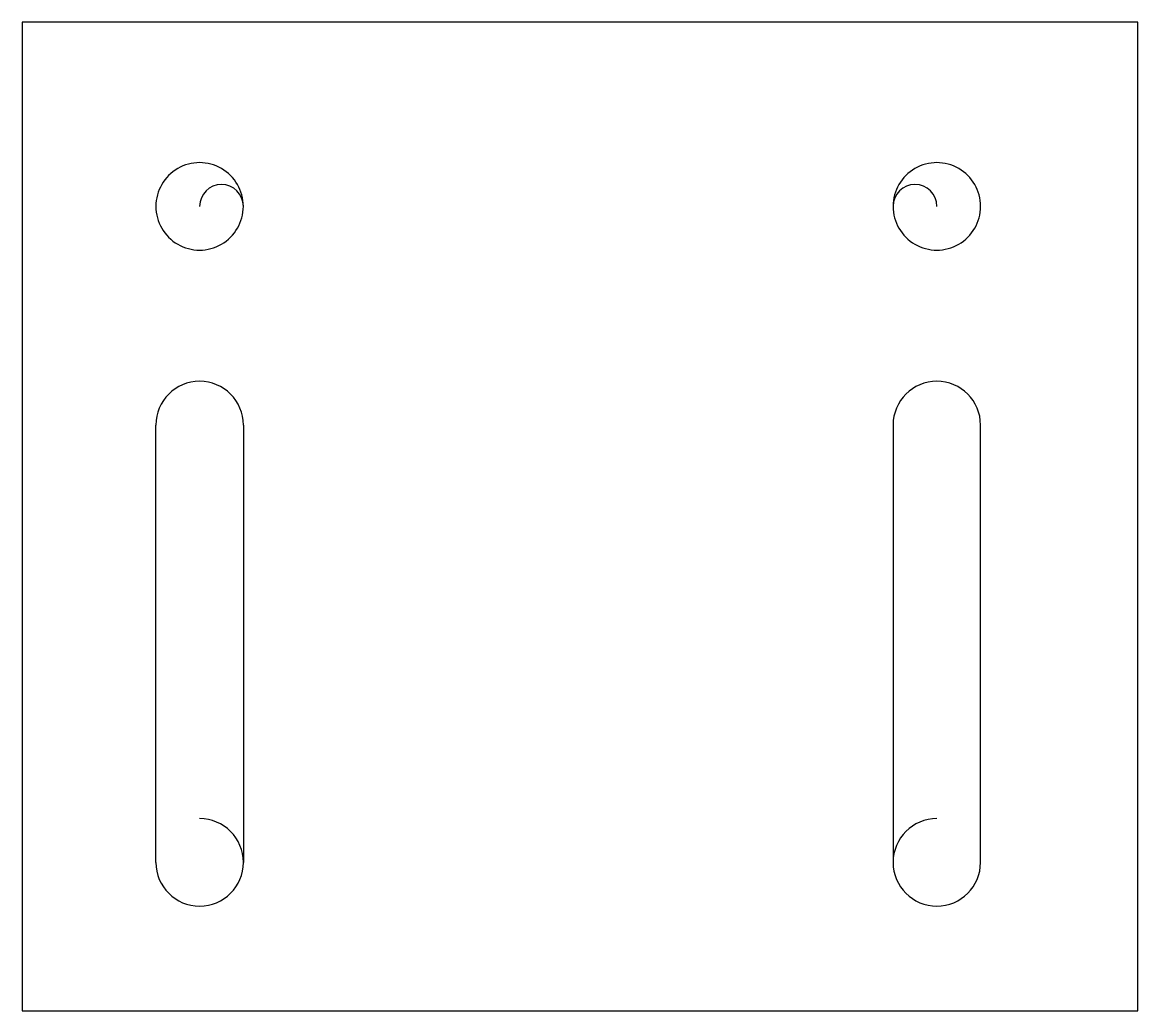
# Model space of a CAD drawing. Header units: millimetres. Extents: x 20 to 530, y 20 to 472.
import ezdxf

# ---------------------------------------------------------------- set-up
doc = ezdxf.new("R2010")
doc.units = ezdxf.units.MM
for name, color, linetype in [('AUSSEN', 2, 'Continuous'), ('INNEN', 1, 'Continuous'), ('INNEN-EIN', 4, 'Continuous')]:
    doc.layers.add(name, color=color, linetype=linetype)

msp = doc.modelspace()

# ---------------------------------------------------------------- linework, layer by layer
at = {"layer": 'AUSSEN'}
for p, q in [((530.164956, 471.990912), (20, 471.990912)), ((20, 471.990912), (20, 20)), ((530.164956, 20), (530.164956, 471.990912)), ((20, 20), (530.164956, 20))]:
    msp.add_line(p, q, dxfattribs=at)
at = {"layer": 'INNEN'}
for p, q in [((81.100291, 87.816573), (81.100291, 287.816573)), ((121.100291, 287.816573), (121.100291, 87.816573)), ((418.293428, 287.816573), (418.293428, 87.816573)), ((458.293428, 87.816573), (458.293428, 287.816573))]:
    msp.add_line(p, q, dxfattribs=at)
for centre, start, end in [((101.100291, 387.816573), 120, 240), ((101.100291, 387.816573), 0, 120), ((438.293428, 387.816573), 120, 240), ((438.293428, 387.816573), 0, 120), ((101.100291, 387.816573), 240, 0), ((438.293428, 387.816573), 240, 0), ((101.100291, 287.816573), 0, 180), ((438.293428, 287.816573), 0, 180), ((101.100291, 87.816573), 180, 0), ((438.293428, 87.816573), 180, 0)]:
    msp.add_arc(centre, 20, start, end, dxfattribs=at)
at = {"layer": 'INNEN-EIN'}
for centre, radius, start, end in [((111.100291, 387.816573), 10, 0, 180), ((428.293428, 387.816573), 10, 0, 180), ((101.100291, 87.816573), 20, 0, 90), ((438.293428, 87.816573), 20, 90, 180)]:
    msp.add_arc(centre, radius, start, end, dxfattribs=at)

doc.saveas('drawing.dxf')
